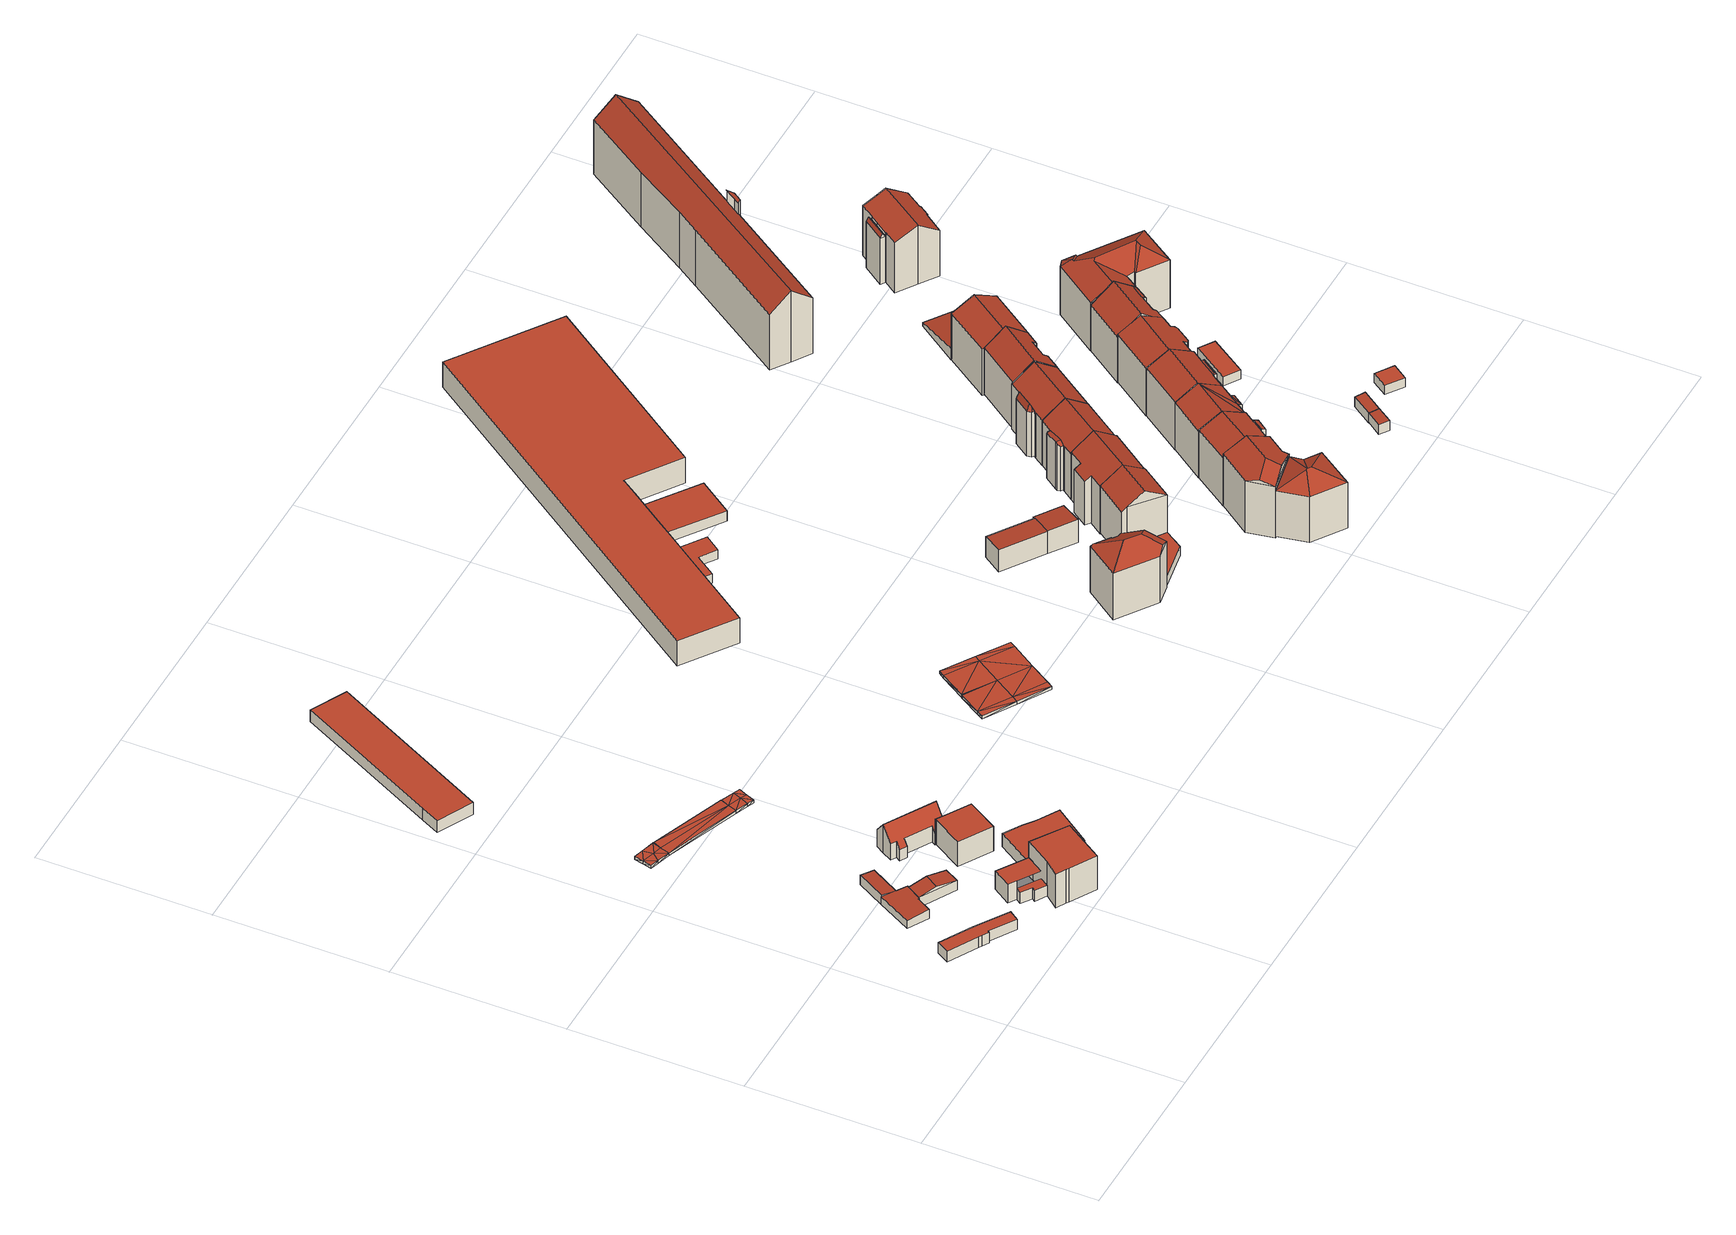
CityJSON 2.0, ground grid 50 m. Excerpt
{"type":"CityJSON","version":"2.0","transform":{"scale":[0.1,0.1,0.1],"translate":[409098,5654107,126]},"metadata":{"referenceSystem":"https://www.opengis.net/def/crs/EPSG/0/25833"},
"CityObjects":{
"building1":{"type":"Building","attributes":{"Dachtyp_tdc":"tdcPolyFlatRoof","Gemeindeschluessel":14612000,"Dachneigung":0,"QualitaetDacherkennung":36,"Geometrietyp2DReferenz":"3000","measuredHeight":3.49,"function":"31001_9998","roofType":"1000"},"geometry":[{"type":"Solid","lod":"2","boundaries":[[[[0,1,2,3]],[[1,4,5,2]],[[4,6,7,5]],[[6,8,9,7]],[[8,10,11,9]],[[10,12,13,11]],[[12,14,15,13]],[[14,16,17,15]],[[16,0,3,17]],[[16,14,12,10,8,6,4,1,0]],[[3,2,5,7,9,11,13,15,17]]]],"semantics":{"surfaces":[{"type":"WallSurface"},{"type":"RoofSurface"},{"type":"GroundSurface"}],"values":[[0,0,0,0,0,0,0,0,0,1,2]]}}]},
"building2":{"type":"Building","attributes":{"Gemeindeschluessel":14612000,"Geometrietyp2DReferenz":"3000","function":"31001_9998","roofType":"9999"},"children":["building2-1","building2-2","building2-3"]},
"building2-1":{"type":"BuildingPart","attributes":{"Dachtyp_tdc":"tdcPolyFlatRoof","Dachneigung":3.62,"QualitaetDacherkennung":80,"Geometrietyp2DReferenz":"3000","measuredHeight":3.06,"roofType":"2100"},"parents":["building2"],"geometry":[{"type":"MultiSurface","lod":"2","boundaries":[[[18,19,20,21,22]],[[19,23,24,20]],[[23,25,26,24]],[[27,28,29,30]],[[28,31,32,29]],[[31,33,34,32]],[[33,35,36,34]],[[35,33,31,28,27,25,23,19,18,37]],[[21,20,24,26,30,29,32,34,36]]],"semantics":{"surfaces":[{"type":"WallSurface"},{"type":"RoofSurface"},{"type":"GroundSurface"}],"values":[0,0,0,0,0,0,0,1,2]}}]},
"building2-2":{"type":"BuildingPart","attributes":{"Dachtyp_tdc":"tdcGableRoof","Dachneigung":10.24,"QualitaetDacherkennung":60,"Geometrietyp2DReferenz":"3000","measuredHeight":4.3,"roofType":"3100"},"parents":["building2"],"geometry":[{"type":"MultiSurface","lod":"2","boundaries":[[[38,39,40,41]],[[39,42,27,30,40]],[[43,38,41,26,25]],[[42,39,44]],[[38,43,45]],[[39,38,45,44]],[[43,42,44,45]],[[41,40,30,26]]],"semantics":{"surfaces":[{"type":"WallSurface"},{"type":"RoofSurface"},{"type":"GroundSurface"}],"values":[0,0,0,0,0,1,1,2]}}]},
"building2-3":{"type":"BuildingPart","attributes":{"Dachtyp_tdc":"tdcPolyFlatRoof","Dachneigung":6.19,"QualitaetDacherkennung":69,"Geometrietyp2DReferenz":"3000","measuredHeight":3.22,"roofType":"2100"},"parents":["building2"],"geometry":[{"type":"MultiSurface","lod":"2","boundaries":[[[46,47,48,49]],[[47,22,21,48]],[[50,46,49,36,35]],[[50,37,22,47,46]],[[49,48,21,36]]],"semantics":{"surfaces":[{"type":"WallSurface"},{"type":"RoofSurface"},{"type":"GroundSurface"}],"values":[0,0,0,1,2]}}]},
"building3":{"type":"Building","attributes":{"Gemeindeschluessel":14612000,"Geometrietyp2DReferenz":"3000","function":"31001_9998","roofType":"9999"},"children":["building3-1","building3-2"]},
"building3-1":{"type":"BuildingPart","attributes":{"Dachtyp_tdc":"tdcPolyFlatRoof","Dachneigung":0,"QualitaetDacherkennung":66,"Geometrietyp2DReferenz":"3000","measuredHeight":6.15,"roofType":"1000"},"parents":["building3"],"geometry":[{"type":"MultiSurface","lod":"2","boundaries":[[[51,52,53,54]],[[52,55,56,53]],[[55,57,58,59,56]],[[60,51,54,61,62]],[[60,57,55,52,51]],[[54,53,56,59,61]]],"semantics":{"surfaces":[{"type":"WallSurface"},{"type":"RoofSurface"},{"type":"GroundSurface"}],"values":[0,0,0,0,1,2]}}]},
"building3-2":{"type":"BuildingPart","attributes":{"Dachtyp_tdc":"tdcPolyFlatRoof","Dachneigung":0,"QualitaetDacherkennung":41,"Geometrietyp2DReferenz":"3000","measuredHeight":3.66,"roofType":"1000"},"parents":["building3"],"geometry":[{"type":"MultiSurface","lod":"2","boundaries":[[[63,64,65,66]],[[64,67,68,65]],[[67,69,70,68]],[[69,62,61,70]],[[58,63,66,59]],[[58,62,69,67,64,63]],[[66,65,68,70,61,59]]],"semantics":{"surfaces":[{"type":"WallSurface"},{"type":"RoofSurface"},{"type":"GroundSurface"}],"values":[0,0,0,0,0,1,2]}}]},
"building4":{"type":"Building","attributes":{"Dachtyp_tdc":"tdcPolyFlatRoof","Gemeindeschluessel":14612000,"Dachneigung":0,"QualitaetDacherkennung":74,"Geometrietyp2DReferenz":"3000","measuredHeight":11.28,"function":"31001_9998","roofType":"1000"},"geometry":[{"type":"Solid","lod":"2","boundaries":[[[[71,72,73,74]],[[72,75,76,73]],[[75,77,78,76]],[[77,79,80,78]],[[79,81,82,80]],[[81,83,84,82]],[[83,71,74,84]],[[83,81,79,77,75,72,71]],[[74,73,76,78,80,82,84]]]],"semantics":{"surfaces":[{"type":"WallSurface"},{"type":"RoofSurface"},{"type":"GroundSurface"}],"values":[[0,0,0,0,0,0,0,1,2]]}}]},
"building5":{"type":"Building","attributes":{"Stand_DGM":"2016","Stand_Basis-DLM":"2021","Gemeindeschluessel":"14612000","ObjektHoehe":1,"Stand_Laserscan":"2016","BodenHoehe":127.12,"Stand_3D-Stadtmodell":"2023","Geometrietyp2DReferenz":2000,"AbsoluteHoehe":128.12,"measuredHeight":1,"function":"53001_1800","roofType":"9999"},"geometry":[{"type":"MultiSurface","lod":"2","boundaries":[[[85,86,87]],[[87,86,88]],[[89,85,87]],[[89,87,90]],[[91,92,90]],[[90,92,89]],[[93,92,94]],[[94,92,91]],[[95,96,93]],[[95,93,94]],[[87,88,97]],[[97,88,98]],[[90,87,97]],[[90,97,99]],[[90,99,100]],[[101,91,102]],[[102,91,90]],[[102,90,103]],[[103,90,100]],[[104,94,105]],[[105,94,91]],[[105,91,101]],[[106,95,104]],[[104,95,94]],[[97,98,107]],[[97,107,108]],[[98,88,109]],[[98,109,107]],[[88,86,110]],[[88,110,109]],[[86,85,111]],[[86,111,110]],[[85,89,112]],[[85,112,111]],[[89,92,113]],[[89,113,112]],[[92,93,114]],[[92,114,113]],[[93,96,115]],[[93,115,114]],[[96,95,116]],[[96,116,115]],[[95,106,117]],[[95,117,116]],[[106,104,118]],[[106,118,117]],[[104,105,119]],[[104,119,118]],[[105,101,120]],[[105,120,119]],[[101,102,121]],[[101,121,120]],[[102,103,122]],[[102,122,121]],[[103,100,123]],[[103,123,122]],[[100,99,124]],[[100,124,123]],[[99,97,108]],[[99,108,124]],[[125,110,111]],[[109,110,125]],[[125,111,112]],[[126,125,112]],[[126,113,127]],[[112,113,126]],[[128,113,114]],[[127,113,128]],[[114,115,116]],[[128,114,116]],[[108,109,125]],[[107,109,108]],[[108,125,126]],[[124,108,126]],[[123,124,126]],[[121,127,120]],[[126,127,121]],[[122,126,121]],[[123,126,122]],[[119,128,118]],[[127,128,119]],[[120,127,119]],[[118,116,117]],[[128,116,118]]],"semantics":{"surfaces":[{"type":"RoofSurface"},{"type":"WallSurface"},{"type":"GroundSurface"}],"values":[0,0,0,0,0,0,0,0,0,0,0,0,0,0,0,0,0,0,0,0,0,0,0,0,1,1,1,1,1,1,1,1,1,1,1,1,1,1,1,1,1,1,1,1,1,1,1,1,1,1,1,1,1,1,1,1,1,1,1,1,2,2,2,2,2,2,2,2,2,2,2,2,2,2,2,2,2,2,2,2,2,2,2,2]}}]},
"building6":{"type":"Building","attributes":{"Dachtyp_tdc":"tdcPolyFlatRoof","Gemeindeschluessel":14612000,"Dachneigung":0,"QualitaetDacherkennung":68,"Geometrietyp2DReferenz":"3000","measuredHeight":8.27,"function":"31001_9998","roofType":"1000"},"geometry":[{"type":"Solid","lod":"2","boundaries":[[[[129,130,131,132]],[[130,133,134,131]],[[133,135,136,134]],[[135,137,138,136]],[[137,139,140,138]],[[139,129,132,140]],[[139,137,135,133,130,129]],[[132,131,134,136,138,140]]]],"semantics":{"surfaces":[{"type":"WallSurface"},{"type":"RoofSurface"},{"type":"GroundSurface"}],"values":[[0,0,0,0,0,0,1,2]]}}]},
"building7":{"type":"Building","attributes":{"Dachtyp_tdc":"tdcGableRoof","Gemeindeschluessel":14612000,"Dachneigung":51.15,"QualitaetDacherkennung":70,"Geometrietyp2DReferenz":"3000","measuredHeight":9.54,"function":"31001_9998","roofType":"3100"},"geometry":[{"type":"Solid","lod":"2","boundaries":[[[[141,142,143,144]],[[142,145,146,143]],[[145,147,148,146]],[[147,149,150,148]],[[149,151,152,150]],[[151,153,154,152]],[[153,155,156,154]],[[155,157,158,156]],[[157,159,160,158]],[[159,161,162,160]],[[161,163,164,162]],[[163,141,144,164]],[[159,157,155,153]],[[153,151,149,147,145,142,141,163,161,159]],[[144,143,146,148,150,152,154,156,158,160,162,164]]]],"semantics":{"surfaces":[{"type":"WallSurface"},{"type":"RoofSurface"},{"type":"GroundSurface"}],"values":[[0,0,0,0,0,0,0,0,0,0,0,0,1,1,2]]}}]},
"building8":{"type":"Building","attributes":{"Dachtyp_tdc":"tdcPolyFlatRoof","Gemeindeschluessel":14612000,"Dachneigung":0,"QualitaetDacherkennung":41,"Geometrietyp2DReferenz":"3000","measuredHeight":4.26,"function":"31001_9998","roofType":"1000"},"geometry":[{"type":"Solid","lod":"2","boundaries":[[[[165,166,167,168]],[[166,169,170,167]],[[169,171,172,170]],[[171,173,174,172]],[[173,175,176,174]],[[175,177,178,176]],[[177,179,180,178]],[[179,165,168,180]],[[179,177,175,173,171,169,166,165]],[[168,167,170,172,174,176,178,180]]]],"semantics":{"surfaces":[{"type":"WallSurface"},{"type":"RoofSurface"},{"type":"GroundSurface"}],"values":[[0,0,0,0,0,0,0,0,1,2]]}}]},
"building9":{"type":"Building","attributes":{"Dachtyp_tdc":"tdcPolyFlatRoof","Gemeindeschluessel":14612000,"Dachneigung":0,"QualitaetDacherkennung":86,"Geometrietyp2DReferenz":"3000","measuredHeight":3.94,"function":"31001_2000","roofType":"1000"},"geometry":[{"type":"Solid","lod":"2","boundaries":[[[[181,182,183,184]],[[182,185,186,183]],[[185,187,188,186]],[[187,189,190,188]],[[189,181,184,190]],[[189,187,185,182,181]],[[184,183,186,188,190]]]],"semantics":{"surfaces":[{"type":"WallSurface"},{"type":"RoofSurface"},{"type":"GroundSurface"}],"values":[[0,0,0,0,0,1,2]]}}]},
"building10":{"type":"Building","attributes":{"Stand_DGM":"2016","Stand_Basis-DLM":"2021","Gemeindeschluessel":"14612000","ObjektHoehe":1,"Stand_Laserscan":"2016","BodenHoehe":132.63,"Stand_3D-Stadtmodell":"2023","Geometrietyp2DReferenz":2000,"AbsoluteHoehe":133.63,"measuredHeight":1,"function":"53001_1800","roofType":"9999"},"geometry":[{"type":"MultiSurface","lod":"2","boundaries":[[[191,192,193]],[[193,192,194]],[[193,194,195]],[[193,195,196]],[[196,195,197]],[[195,198,197]],[[198,195,199]],[[199,195,200]],[[199,200,201]],[[201,200,202]],[[202,200,203]],[[192,204,194]],[[194,204,205]],[[194,205,206]],[[194,206,195]],[[195,206,200]],[[200,206,207]],[[200,207,203]],[[203,207,208]],[[192,191,209]],[[192,209,210]],[[191,193,211]],[[191,211,209]],[[193,196,212]],[[193,212,211]],[[196,197,213]],[[196,213,212]],[[197,198,214]],[[197,214,213]],[[198,199,215]],[[198,215,214]],[[199,201,216]],[[199,216,215]],[[201,202,217]],[[201,217,216]],[[202,203,218]],[[202,218,217]],[[203,208,219]],[[203,219,218]],[[208,220,219]],[[207,206,221]],[[207,221,220]],[[206,205,222]],[[206,222,221]],[[205,204,223]],[[205,223,222]],[[204,192,210]],[[204,210,223]],[[208,207,220]],[[217,224,216]],[[218,224,217]],[[225,223,210]],[[222,223,225]],[[221,222,225]],[[226,221,225]],[[224,221,226]],[[220,221,224]],[[218,220,224]],[[219,220,218]],[[211,210,209]],[[225,210,211]],[[226,225,211]],[[212,226,211]],[[213,226,212]],[[214,226,213]],[[215,226,214]],[[224,226,215]],[[216,224,215]]],"semantics":{"surfaces":[{"type":"RoofSurface"},{"type":"WallSurface"},{"type":"GroundSurface"}],"values":[0,0,0,0,0,0,0,0,0,0,0,0,0,0,0,0,0,0,0,1,1,1,1,1,1,1,1,1,1,1,1,1,1,1,1,1,1,1,1,1,1,1,1,1,1,1,1,1,1,2,2,2,2,2,2,2,2,2,2,2,2,2,2,2,2,2,2,2]}}]},
"building11":{"type":"Building","attributes":{"Dachtyp_tdc":"tdcPolyFlatRoof","Gemeindeschluessel":14612000,"Dachneigung":0,"QualitaetDacherkennung":0,"Geometrietyp2DReferenz":"3000","BezugspunktDach":"2000","measuredHeight":3,"function":"31001_2000"},"geometry":[{"type":"MultiSurface","lod":"2","boundaries":[[[227,228,229,230,231,232]],[[232,231,233,234]],[[231,230,235,233]],[[230,229,236,235]],[[229,228,237,236]],[[228,227,238,237]],[[227,232,234,238]],[[234,233,235,236,237,238]]],"semantics":{"surfaces":[{"type":"RoofSurface"},{"type":"WallSurface"},{"type":"GroundSurface"}],"values":[0,1,1,1,1,1,1,2]}}]},
"building12":{"type":"Building","attributes":{"Dachtyp_tdc":"tdcFreeFormRoof","Gemeindeschluessel":14612000,"Dachneigung":29.49,"QualitaetDacherkennung":58,"Geometrietyp2DReferenz":"3000","measuredHeight":19.28,"function":"31001_9998","roofType":"5000"},"geometry":[{"type":"Solid","lod":"2","boundaries":[[[[239,240,241,242]],[[240,243,244,241]],[[243,245,246,244]],[[245,247,248,246]],[[247,249,250,248]],[[249,251,252,250]],[[251,253,254,252]],[[253,239,242,254]],[[255,239,256,257]],[[258,259,245,243]],[[257,256,253,251,249,247,259,258]],[[240,255,257,258,243]],[[240,239,255]],[[239,253,256]],[[247,245,259]],[[242,241,244,246,248,250,252,254]]]],"semantics":{"surfaces":[{"type":"WallSurface"},{"type":"RoofSurface"},{"type":"GroundSurface"}],"values":[[0,0,0,0,0,0,0,0,1,1,1,1,0,0,0,2]]}}]},
"building13":{"type":"Building","attributes":{"Dachtyp_tdc":"tdcPolyFlatRoof","Gemeindeschluessel":14612000,"Dachneigung":0,"QualitaetDacherkennung":0,"Geometrietyp2DReferenz":"3000","BezugspunktDach":"2000","measuredHeight":3,"function":"31001_9998"},"geometry":[{"type":"MultiSurface","lod":"2","boundaries":[[[260,261,262,263,264,265,266,267]],[[267,266,268,269]],[[266,265,270,268]],[[265,264,271,270]],[[264,263,272,271]],[[263,262,273,272]],[[262,261,274,273]],[[261,260,275,274]],[[260,267,269,275]],[[269,268,270,271,272,273,274,275]]],"semantics":{"surfaces":[{"type":"RoofSurface"},{"type":"WallSurface"},{"type":"GroundSurface"}],"values":[0,1,1,1,1,1,1,1,1,2]}}]},
"building14":{"type":"Building","attributes":{"Dachtyp_tdc":"tdcPolyFlatRoof","Gemeindeschluessel":14612000,"Dachneigung":0,"QualitaetDacherkennung":82,"Geometrietyp2DReferenz":"3000","measuredHeight":3.5,"function":"31001_2000","roofType":"1000"},"geometry":[{"type":"Solid","lod":"2","boundaries":[[[[276,277,278,279]],[[277,280,281,278]],[[280,282,283,281]],[[282,276,279,283]],[[282,280,277,276]],[[279,278,281,283]]]],"semantics":{"surfaces":[{"type":"WallSurface"},{"type":"RoofSurface"},{"type":"GroundSurface"}],"values":[[0,0,0,0,1,2]]}}]},
"building15":{"type":"Building","attributes":{"Gemeindeschluessel":14612000,"Geometrietyp2DReferenz":"3000","function":"31001_9998","roofType":"9999"},"children":["building15-1","building15-2"]},
"building15-1":{"type":"BuildingPart","attributes":{"Dachtyp_tdc":"tdcPolyFlatRoof","Dachneigung":7.39,"QualitaetDacherkennung":69,"Geometrietyp2DReferenz":"3000","measuredHeight":7.69,"roofType":"2100"},"parents":["building15"],"geometry":[{"type":"MultiSurface","lod":"2","boundaries":[[[284,285,286,287]],[[288,284,287,289]],[[285,290,291,292,286]],[[293,288,289,294]],[[288,293,295,290,285,284]],[[287,286,292,294,289]]],"semantics":{"surfaces":[{"type":"WallSurface"},{"type":"RoofSurface"},{"type":"GroundSurface"}],"values":[0,0,0,0,1,2]}}]},
"building15-2":{"type":"BuildingPart","attributes":{"Dachtyp_tdc":"tdcPolyFlatRoof","Dachneigung":5.32,"QualitaetDacherkennung":53,"Geometrietyp2DReferenz":"3000","measuredHeight":7.51,"roofType":"2100"},"parents":["building15"],"geometry":[{"type":"MultiSurface","lod":"2","boundaries":[[[291,296,297,292]],[[296,298,299,297]],[[298,300,293,294,299]],[[298,296,291,295,300]],[[294,292,297,299]]],"semantics":{"surfaces":[{"type":"WallSurface"},{"type":"RoofSurface"},{"type":"GroundSurface"}],"values":[0,0,0,1,2]}}]},
"building16":{"type":"Building","attributes":{"Dachtyp_tdc":"tdcPolyFlatRoof","Gemeindeschluessel":14612000,"Dachneigung":0,"QualitaetDacherkennung":41,"Geometrietyp2DReferenz":"3000","measuredHeight":8.66,"function":"31001_2000","roofType":"1000"},"geometry":[{"type":"Solid","lod":"2","boundaries":[[[[301,302,303,304]],[[302,305,306,303]],[[305,307,308,306]],[[307,309,310,308]],[[309,311,312,310]],[[311,313,314,312]],[[313,315,316,314]],[[315,317,318,316]],[[317,319,320,318]],[[319,301,304,320]],[[319,317,315,313,311,309,307,305,302,301]],[[304,303,306,308,310,312,314,316,318,320]]]],"semantics":{"surfaces":[{"type":"WallSurface"},{"type":"RoofSurface"},{"type":"GroundSurface"}],"values":[[0,0,0,0,0,0,0,0,0,0,1,2]]}}]},
"building17":{"type":"Building","attributes":{"Dachtyp_tdc":"tdcFreeFormRoof","Gemeindeschluessel":14612000,"Dachneigung":33.13,"QualitaetDacherkennung":77,"Geometrietyp2DReferenz":"3000","measuredHeight":20.14,"function":"31001_9998","roofType":"5000"},"geometry":[{"type":"Solid","lod":"2","boundaries":[[[[321,322,323,324]],[[322,325,326,323]],[[325,327,328,326]],[[327,329,330,328]],[[329,321,324,330]],[[331,332,327,325,322]],[[321,329,332,331]],[[329,327,332]],[[322,321,331]],[[324,323,326,328,330]]]],"semantics":{"surfaces":[{"type":"WallSurface"},{"type":"RoofSurface"},{"type":"GroundSurface"}],"values":[[0,0,0,0,0,1,1,0,0,2]]}}]},
"building18":{"type":"Building","attributes":{"Dachtyp_tdc":"tdcFreeFormRoof","Gemeindeschluessel":14612000,"Dachneigung":34.74,"QualitaetDacherkennung":69,"Geometrietyp2DReferenz":"3000","measuredHeight":20.49,"function":"31001_9998","roofType":"5000"},"geometry":[{"type":"Solid","lod":"2","boundaries":[[[[333,334,335,336]],[[334,337,338,335]],[[337,339,340,338]],[[339,341,342,340]],[[341,343,344,342]],[[343,345,346,344]],[[345,347,348,346]],[[347,333,336,348]],[[347,345,349,350]],[[349,343,341,339,337,334,333,350]],[[333,347,350]],[[345,343,349]],[[336,335,338,340,342,344,346,348]]]],"semantics":{"surfaces":[{"type":"WallSurface"},{"type":"RoofSurface"},{"type":"GroundSurface"}],"values":[[0,0,0,0,0,0,0,0,1,1,0,0,2]]}}]},
"building19":{"type":"Building","attributes":{"Dachtyp_tdc":"tdcFreeFormRoof","Gemeindeschluessel":14612000,"Dachneigung":25.48,"QualitaetDacherkennung":66,"Geometrietyp2DReferenz":"3000","measuredHeight":18.56,"function":"31001_9998","roofType":"5000"},"geometry":[{"type":"Solid","lod":"2","boundaries":[[[[351,352,353,354]],[[352,355,356,353]],[[355,357,358,356]],[[357,359,360,358]],[[359,361,362,360]],[[361,351,354,362]],[[363,361,359]],[[364,365,363,359,357]],[[364,357,355]],[[366,365,364,355,352]],[[366,352,351]],[[363,365,366,351,361]],[[354,353,356,358,360,362]]]],"semantics":{"surfaces":[{"type":"WallSurface"},{"type":"RoofSurface"},{"type":"GroundSurface"}],"values":[[0,0,0,0,0,0,1,1,1,1,1,1,2]]}}]},
"building20":{"type":"Building","attributes":{"Dachtyp_tdc":"tdcFreeFormRoof","Gemeindeschluessel":14612000,"Dachneigung":24.56,"QualitaetDacherkennung":57,"Geometrietyp2DReferenz":"3000","measuredHeight":20.69,"function":"31001_9998","roofType":"5000"},"geometry":[{"type":"Solid","lod":"2","boundaries":[[[[367,368,369,370]],[[368,371,372,369]],[[371,373,374,372]],[[373,375,376,374]],[[375,377,378,376]],[[377,367,370,378]],[[373,379,380,381]],[[382,380,379,371,368,367]],[[380,382,377,375,381]],[[375,373,381]],[[373,371,379]],[[367,377,382]],[[370,369,372,374,376,378]]]],"semantics":{"surfaces":[{"type":"WallSurface"},{"type":"RoofSurface"},{"type":"GroundSurface"}],"values":[[0,0,0,0,0,0,1,1,1,0,0,0,2]]}}]},
"building21":{"type":"Building","attributes":{"Gemeindeschluessel":14612000,"Geometrietyp2DReferenz":"3000","function":"31001_9998","roofType":"9999"},"children":["building21-1","building21-2"]},
"building21-1":{"type":"BuildingPart","attributes":{"Dachtyp_tdc":"tdcGableRoof","Dachneigung":35.76,"QualitaetDacherkennung":66,"Geometrietyp2DReferenz":"3000","measuredHeight":19.88,"roofType":"3100"},"parents":["building21"],"geometry":[{"type":"MultiSurface","lod":"2","boundaries":[[[383,384,344,385]],[[384,386,387,344]],[[386,388,387]],[[389,390,391]],[[389,392,393,390]],[[392,394,395,393]],[[394,396,397,395]],[[396,398,346,397]],[[398,383,385,346]],[[394,392,389,399,400,401,386,384,383]],[[383,398,396,394]],[[385,344,387,402,390,393,395,397,346]]],"semantics":{"surfaces":[{"type":"WallSurface"},{"type":"RoofSurface"},{"type":"GroundSurface"}],"values":[0,0,0,0,0,0,0,0,0,1,1,2]}}]},
"building21-2":{"type":"BuildingPart","attributes":{"Dachtyp_tdc":"tdcFreeFormRoof","Dachneigung":10.29,"QualitaetDacherkennung":25,"Geometrietyp2DReferenz":"3000","measuredHeight":15.95,"roofType":"5000"},"parents":["building21"],"geometry":[{"type":"MultiSurface","lod":"2","boundaries":[[[403,404,405,406]],[[404,407,408,405]],[[407,409,410,408]],[[409,411,412,410]],[[411,413,414,412]],[[413,391,390,414]],[[409,407,404,403,388,403,401,415]],[[415,399,391,413,411,409]],[[390,402,406,387,406,405,408,410,412,414]]],"semantics":{"surfaces":[{"type":"WallSurface"},{"type":"RoofSurface"},{"type":"GroundSurface"}],"values":[0,0,0,0,0,0,1,1,2]}}]},
"building22":{"type":"Building","attributes":{"Gemeindeschluessel":14612000,"Geometrietyp2DReferenz":"3000","function":"31001_9998","roofType":"9999"},"children":["building22-1","building22-2"]},
"building22-1":{"type":"BuildingPart","attributes":{"Dachtyp_tdc":"tdcGableRoof","Dachneigung":27.57,"QualitaetDacherkennung":74,"Geometrietyp2DReferenz":"3000","measuredHeight":19.64,"roofType":"3100"},"parents":["building22"],"geometry":[{"type":"MultiSurface","lod":"2","boundaries":[[[416,417,418,419]],[[417,420,421,418]],[[420,422,423,421]],[[422,424,425,423]],[[424,426,427,425]],[[426,428,429,427]],[[428,430,431,429]],[[426,424,422,420]],[[420,417,416,430,428,426]],[[419,418,421,423,425,427,429,431]]],"semantics":{"surfaces":[{"type":"WallSurface"},{"type":"RoofSurface"},{"type":"GroundSurface"}],"values":[0,0,0,0,0,0,0,1,1,2]}}]},
"building22-2":{"type":"BuildingPart","attributes":{"Dachtyp_tdc":"tdcPolyFlatRoof","Dachneigung":27.9,"QualitaetDacherkennung":28,"Geometrietyp2DReferenz":"3000","measuredHeight":16.94,"roofType":"2100"},"parents":["building22"],"geometry":[{"type":"MultiSurface","lod":"2","boundaries":[[[432,433,434,431,430]],[[433,435,436,434]],[[435,437,419,436]],[[437,416,419]],[[435,433,432,437]],[[431,434,436,419]]],"semantics":{"surfaces":[{"type":"WallSurface"},{"type":"RoofSurface"},{"type":"GroundSurface"}],"values":[0,0,0,0,1,2]}}]},
"building23":{"type":"Building","attributes":{"Dachtyp_tdc":"tdcFreeFormRoof","Gemeindeschluessel":14612000,"Dachneigung":28.35,"QualitaetDacherkennung":66,"Geometrietyp2DReferenz":"3000","measuredHeight":19.46,"function":"31001_9998","roofType":"5000"},"geometry":[{"type":"Solid","lod":"2","boundaries":[[[[438,439,440,441]],[[439,442,443,440]],[[442,444,445,443]],[[444,446,447,445]],[[446,448,449,447]],[[448,450,451,449]],[[450,452,453,451]],[[452,438,441,453]],[[454,455,439,438]],[[444,450,448]],[[442,450,444]],[[455,450,442]],[[455,452,450]],[[452,455,454]],[[441,440,443,445,447,449,451,453]],[[446,444,448]],[[438,452,454]],[[442,439,455]]]],"semantics":{"surfaces":[{"type":"WallSurface"},{"type":"RoofSurface"},{"type":"GroundSurface"}],"values":[[0,0,0,0,0,0,0,0,1,1,1,1,1,1,2,1,0,0]]}}]},
"building24":{"type":"Building","attributes":{"Gemeindeschluessel":14612000,"Geometrietyp2DReferenz":"3000","function":"31001_9998","roofType":"9999"},"children":["building24-1","building24-2"]},
"building24-1":{"type":"BuildingPart","attributes":{"Dachtyp_tdc":"tdcGableRoof","Dachneigung":35.67,"QualitaetDacherkennung":68,"Geometrietyp2DReferenz":"3000","measuredHeight":19.92,"roofType":"3100"},"parents":["building24"],"geometry":[{"type":"MultiSurface","lod":"2","boundaries":[[[394,392,456,457]],[[392,458,459,456]],[[458,460,461,462,459]],[[463,464,465]],[[463,466,467,464]],[[466,468,469,467]],[[468,470,471,469]],[[470,472,473,471]],[[472,396,474,473]],[[396,394,457,474]],[[470,468,466,463,460,458,392,394]],[[394,396,472,470]],[[457,456,459,462,475,464,467,469,471,473,474]]],"semantics":{"surfaces":[{"type":"WallSurface"},{"type":"RoofSurface"},{"type":"GroundSurface"}],"values":[0,0,0,0,0,0,0,0,0,0,1,1,2]}}]},
"building24-2":{"type":"BuildingPart","attributes":{"Dachtyp_tdc":"tdcFreeFormRoof","Dachneigung":67.96,"QualitaetDacherkennung":26,"Geometrietyp2DReferenz":"3000","measuredHeight":17.21,"roofType":"5000"},"parents":["building24"],"geometry":[{"type":"MultiSurface","lod":"2","boundaries":[[[476,477,478,475]],[[477,479,480,478]],[[479,481,482,480]],[[481,483,484,482]],[[483,465,464,484]],[[461,485,459,462]],[[465,483,486]],[[483,481,487,486]],[[481,479,488,487]],[[479,477,489,488]],[[477,476,485,461,485,476,489]],[[476,465,486,487,488,489]],[[459,475,478,480,482,484,464,475,459,462]]],"semantics":{"surfaces":[{"type":"WallSurface"},{"type":"RoofSurface"},{"type":"GroundSurface"}],"values":[0,0,0,0,0,0,1,1,1,1,1,1,2]}}]},
"building25":{"type":"Building","attributes":{"Gemeindeschluessel":14612000,"Geometrietyp2DReferenz":"3000","function":"31001_9998","roofType":"9999"},"children":["building25-1","building25-2"]},
"building25-1":{"type":"BuildingPart","attributes":{"Dachtyp_tdc":"tdcGableRoof","Dachneigung":29.19,"QualitaetDacherkennung":77,"Geometrietyp2DReferenz":"3000","measuredHeight":19.78,"roofType":"3100"},"parents":["building25"],"geometry":[{"type":"MultiSurface","lod":"2","boundaries":[[[490,491,492,493]],[[491,494,495,492]],[[494,496,497,495]],[[496,498,499,497]],[[498,500,501,499]],[[500,502,503,501]],[[502,504,505,503]],[[504,506,507,505]],[[506,508,509,507]],[[502,500,498,496]],[[496,494,491,490,510,508,506,504,502]],[[509,511,493,492,495,497,499,501,503,505,507]]],"semantics":{"surfaces":[{"type":"WallSurface"},{"type":"RoofSurface"},{"type":"GroundSurface"}],"values":[0,0,0,0,0,0,0,0,0,1,1,2]}}]},
"building25-2":{"type":"BuildingPart","attributes":{"Dachtyp_tdc":"tdcFreeFormRoof","Dachneigung":41.56,"QualitaetDacherkennung":28,"Geometrietyp2DReferenz":"3000","measuredHeight":16.43,"roofType":"5000"},"parents":["building25"],"geometry":[{"type":"MultiSurface","lod":"2","boundaries":[[[512,513,514,509,508]],[[513,515,516,514]],[[515,517,490,493,516]],[[518,517,515]],[[519,518,515,513]],[[519,513,512,520]],[[518,519,520,517]],[[509,514,516,493,511]]],"semantics":{"surfaces":[{"type":"WallSurface"},{"type":"RoofSurface"},{"type":"GroundSurface"}],"values":[0,0,0,1,1,1,1,2]}}]},
"building26":{"type":"Building","attributes":{"Dachtyp_tdc":"tdcFreeFormRoof","Gemeindeschluessel":14612000,"Dachneigung":37.61,"QualitaetDacherkennung":73,"Geometrietyp2DReferenz":"3000","measuredHeight":20.32,"function":"31001_9998","roofType":"5000"},"geometry":[{"type":"Solid","lod":"2","boundaries":[[[[468,521,522,469]],[[521,523,524,522]],[[523,525,526,524]],[[525,527,528,526]],[[527,529,530,528]],[[529,531,532,530]],[[531,533,473,532]],[[533,468,469,473]],[[534,535,521,468]],[[527,525,523,535,534,533,531,529]],[[468,533,534]],[[523,521,535]],[[469,522,524,526,528,530,532,473]]]],"semantics":{"surfaces":[{"type":"WallSurface"},{"type":"RoofSurface"},{"type":"GroundSurface"}],"values":[[0,0,0,0,0,0,0,0,1,1,0,0,2]]}}]},
"building27":{"type":"Building","attributes":{"Dachtyp_tdc":"tdcPolyFlatRoof","Gemeindeschluessel":14612000,"Dachneigung":3.91,"QualitaetDacherkennung":77,"Geometrietyp2DReferenz":"3000","measuredHeight":3.3,"function":"31001_9998","roofType":"2100"},"geometry":[{"type":"Solid","lod":"2","boundaries":[[[[536,537,538,539]],[[537,540,541,538]],[[540,542,543,541]],[[542,536,539,543]],[[542,540,537,536]],[[539,538,541,543]]]],"semantics":{"surfaces":[{"type":"WallSurface"},{"type":"RoofSurface"},{"type":"GroundSurface"}],"values":[[0,0,0,0,1,2]]}}]},
"building28":{"type":"Building","attributes":{"Dachtyp_tdc":"tdcPolyFlatRoof","Gemeindeschluessel":14612000,"Dachneigung":4.19,"QualitaetDacherkennung":67,"Geometrietyp2DReferenz":"3000","measuredHeight":3.52,"function":"31001_9998","roofType":"2100"},"geometry":[{"type":"Solid","lod":"2","boundaries":[[[[544,545,546,547]],[[545,548,549,546]],[[548,540,550,549]],[[540,544,547,550]],[[540,548,545,544]],[[547,546,549,550]]]],"semantics":{"surfaces":[{"type":"WallSurface"},{"type":"RoofSurface"},{"type":"GroundSurface"}],"values":[[0,0,0,0,1,2]]}}]},
"building29":{"type":"Building","attributes":{"Dachtyp_tdc":"tdcFreeFormRoof","Gemeindeschluessel":14612000,"Dachneigung":27.78,"QualitaetDacherkennung":64,"Geometrietyp2DReferenz":"3000","measuredHeight":19.75,"function":"31001_9998","roofType":"5000"},"geometry":[{"type":"Solid","lod":"2","boundaries":[[[[551,552,553,554]],[[552,555,556,553]],[[555,557,558,556]],[[557,559,560,558]],[[559,561,562,560]],[[561,563,564,562]],[[563,565,566,564]],[[565,567,568,566]],[[567,569,570,568]],[[569,571,572,570]],[[571,551,554,572]],[[573,574,552,551]],[[559,557,555,574,573,571,569,567,565,563,561]],[[551,571,573]],[[555,552,574]],[[554,553,556,558,560,562,564,566,568,570,572]]]],"semantics":{"surfaces":[{"type":"WallSurface"},{"type":"RoofSurface"},{"type":"GroundSurface"}],"values":[[0,0,0,0,0,0,0,0,0,0,0,1,1,0,0,2]]}}]},
"building30":{"type":"Building","attributes":{"Dachtyp_tdc":"tdcGableRoof","Gemeindeschluessel":14612000,"Dachneigung":27.13,"QualitaetDacherkennung":77,"Geometrietyp2DReferenz":"3000","measuredHeight":18.99,"function":"31001_9998","roofType":"3100"},"geometry":[{"type":"Solid","lod":"2","boundaries":[[[[575,576,577,578]],[[576,579,580,577]],[[579,523,581,580]],[[523,582,583,581]],[[582,584,585,583]],[[584,586,587,585]],[[586,575,578,587]],[[582,523,579,576]],[[576,575,586,584,582]],[[578,577,580,581,583,585,587]]]],"semantics":{"surfaces":[{"type":"WallSurface"},{"type":"RoofSurface"},{"type":"GroundSurface"}],"values":[[0,0,0,0,0,0,0,1,1,2]]}}]},
"building31":{"type":"Building","attributes":{"Dachtyp_tdc":"tdcPolyFlatRoof","Gemeindeschluessel":14612000,"Dachneigung":0,"QualitaetDacherkennung":49,"Geometrietyp2DReferenz":"3000","measuredHeight":3.12,"function":"31001_9998","roofType":"1000"},"geometry":[{"type":"Solid","lod":"2","boundaries":[[[[588,589,590,591]],[[589,592,593,590]],[[592,594,595,593]],[[594,588,591,595]],[[594,592,589,588]],[[591,590,593,595]]]],"semantics":{"surfaces":[{"type":"WallSurface"},{"type":"RoofSurface"},{"type":"GroundSurface"}],"values":[[0,0,0,0,1,2]]}}]},
"building32":{"type":"Building","attributes":{"Dachtyp_tdc":"tdcPolyFlatRoof","Gemeindeschluessel":14612000,"Dachneigung":0,"QualitaetDacherkennung":66,"Geometrietyp2DReferenz":"3000","measuredHeight":3.03,"function":"31001_9998","roofType":"1000"},"geometry":[{"type":"Solid","lod":"2","boundaries":[[[[596,597,598,599]],[[597,600,601,598]],[[600,602,603,601]],[[602,596,599,603]],[[602,600,597,596]],[[599,598,601,603]]]],"semantics":{"surfaces":[{"type":"WallSurface"},{"type":"RoofSurface"},{"type":"GroundSurface"}],"values":[[0,0,0,0,1,2]]}}]},
"building33":{"type":"Building","attributes":{"Gemeindeschluessel":14612000,"Geometrietyp2DReferenz":"3000","function":"31001_9998","roofType":"9999"},"children":["building33-1","building33-2"]},
"building33-1":{"type":"BuildingPart","attributes":{"Dachtyp_tdc":"tdcPolyFlatRoof","Dachneigung":36.98,"QualitaetDacherkennung":28,"Geometrietyp2DReferenz":"3000","measuredHeight":16.45,"roofType":"2100"},"parents":["building33"],"geometry":[{"type":"MultiSurface","lod":"2","boundaries":[[[604,605,606,607]],[[608,609,610,611]],[[608,612,613,609]],[[612,604,607,613]],[[612,608,611,605,604]],[[607,606,610,609,613]]],"semantics":{"surfaces":[{"type":"WallSurface"},{"type":"RoofSurface"},{"type":"GroundSurface"}],"values":[0,0,0,0,1,2]}}]},
"building33-2":{"type":"BuildingPart","attributes":{"Dachtyp_tdc":"tdcGableRoof","Dachneigung":36.83,"QualitaetDacherkennung":75,"Geometrietyp2DReferenz":"3000","measuredHeight":20.6,"roofType":"3100"},"parents":["building33"],"geometry":[{"type":"MultiSurface","lod":"2","boundaries":[[[614,615,616,617]],[[615,618,619,616]],[[618,620,621,619]],[[620,622,623,621]],[[622,624,625,623]],[[624,626,627,625]],[[626,628,629,627]],[[628,611,610,629]],[[605,614,617,606]],[[628,626,624,622]],[[622,620,618,615,614,605,611,628]],[[617,616,619,621,623,625,627,629,610,606]]],"semantics":{"surfaces":[{"type":"WallSurface"},{"type":"RoofSurface"},{"type":"GroundSurface"}],"values":[0,0,0,0,0,0,0,0,0,1,1,2]}}]},
"building34":{"type":"Building","attributes":{"Dachtyp_tdc":"tdcPolyFlatRoof","Gemeindeschluessel":14612000,"Dachneigung":10.28,"QualitaetDacherkennung":40,"Geometrietyp2DReferenz":"3000","measuredHeight":3.89,"function":"31001_9998","roofType":"2100"},"geometry":[{"type":"Solid","lod":"2","boundaries":[[[[630,631,632,633]],[[631,634,635,632]],[[634,636,637,635]],[[636,630,633,637]],[[636,634,631,630]],[[633,632,635,637]]]],"semantics":{"surfaces":[{"type":"WallSurface"},{"type":"RoofSurface"},{"type":"GroundSurface"}],"values":[[0,0,0,0,1,2]]}}]},
"building35":{"type":"Building","attributes":{"Dachtyp_tdc":"tdcFreeFormRoof","Gemeindeschluessel":14612000,"Dachneigung":31.53,"QualitaetDacherkennung":40,"Geometrietyp2DReferenz":"3000","measuredHeight":20.58,"function":"31001_9998","roofType":"5000"},"geometry":[{"type":"Solid","lod":"2","boundaries":[[[[638,639,640,641]],[[639,642,643,640]],[[642,644,645,643]],[[644,646,647,645]],[[646,648,649,647]],[[648,650,651,649]],[[650,652,653,651]],[[652,654,655,653]],[[654,656,657,655]],[[656,658,659,657]],[[658,638,641,659]],[[660,661,658,656]],[[662,663,664,660,656,654]],[[665,662,654,652]],[[665,652,650]],[[663,662,665,650,648]],[[666,664,663,648,646]],[[667,666,646,644]],[[668,667,644,642]],[[668,642,639]],[[661,660,664,666,667,668,639,638]],[[661,638,658]],[[641,640,643,645,647,649,651,653,655,657,659]]]],"semantics":{"surfaces":[{"type":"WallSurface"},{"type":"RoofSurface"},{"type":"GroundSurface"}],"values":[[0,0,0,0,0,0,0,0,0,0,0,1,1,1,1,1,1,1,1,1,1,0,2]]}}]},
"building36":{"type":"Building","attributes":{"Gemeindeschluessel":14612000,"Geometrietyp2DReferenz":"3000","function":"31001_9998","roofType":"9999"},"children":["building36-1","building36-2"]},
"building36-1":{"type":"BuildingPart","attributes":{"Dachtyp_tdc":"tdcGableRoof","Dachneigung":39.2,"QualitaetDacherkennung":54,"Geometrietyp2DReferenz":"3000","measuredHeight":24.01,"roofType":"3100"},"parents":["building36"],"geometry":[{"type":"MultiSurface","lod":"2","boundaries":[[[669,670,671,672]],[[670,673,674,671]],[[673,675,676,674]],[[675,677,678,676]],[[677,679,680,678]],[[679,681,682,680]],[[681,683,684,682]],[[683,685,686,684]],[[685,687,688,686]],[[687,689,690,688]],[[685,683,681,679,677,675,673]],[[673,670,669,691,692,689,687,685]],[[693,694,672,671,674,676,678,680,682,684,686,688,690]]],"semantics":{"surfaces":[{"type":"WallSurface"},{"type":"RoofSurface"},{"type":"GroundSurface"}],"values":[0,0,0,0,0,0,0,0,0,0,1,1,2]}}]},
"building36-2":{"type":"BuildingPart","attributes":{"Dachtyp_tdc":"tdcPolyFlatRoof","Dachneigung":24.27,"QualitaetDacherkennung":21,"Geometrietyp2DReferenz":"3000","measuredHeight":22.5,"roofType":"2100"},"parents":["building36"],"geometry":[{"type":"MultiSurface","lod":"2","boundaries":[[[695,696,669,672,697]],[[698,699,700,690,689]],[[699,695,697,700]],[[699,698,701,702,696,695]],[[697,672,694,693,690,700]]],"semantics":{"surfaces":[{"type":"WallSurface"},{"type":"RoofSurface"},{"type":"GroundSurface"}],"values":[0,0,0,1,2]}}]},
"building37":{"type":"Building","attributes":{"Gemeindeschluessel":14612000,"Geometrietyp2DReferenz":"3000","function":"31001_9998","roofType":"9999"},"children":["building37-1","building37-2"]},
"building37-1":{"type":"BuildingPart","attributes":{"Dachtyp_tdc":"tdcGableRoof","Dachneigung":33.91,"QualitaetDacherkennung":51,"Geometrietyp2DReferenz":"3000","measuredHeight":19.78,"roofType":"3100"},"parents":["building37"],"geometry":[{"type":"MultiSurface","lod":"2","boundaries":[[[703,704,705,706]],[[704,707,708,705]],[[707,709,710,708]],[[709,711,712,710]],[[711,713,714,712]],[[713,715,716,714]],[[715,717,718,719,716]],[[720,721,722]],[[720,723,724,721]],[[723,725,726,724]],[[725,727,728,726]],[[727,729,730,728]],[[729,731,732,730]],[[731,733,734,732]],[[733,703,706,734]],[[729,727,725,723,720,717,715,713,711]],[[711,709,707,704,703,733,731,729]],[[706,705,708,710,712,714,716,719,721,724,726,728,730,732,734]]],"semantics":{"surfaces":[{"type":"WallSurface"},{"type":"RoofSurface"},{"type":"GroundSurface"}],"values":[0,0,0,0,0,0,0,0,0,0,0,0,0,0,0,1,1,2]}}]},
"building37-2":{"type":"BuildingPart","attributes":{"Dachtyp_tdc":"tdcFreeFormRoof","Dachneigung":58.85,"QualitaetDacherkennung":13,"Geometrietyp2DReferenz":"3000","measuredHeight":16.94,"roofType":"5000"},"parents":["building37"],"geometry":[{"type":"MultiSurface","lod":"2","boundaries":[[[735,736,737,738]],[[736,739,740,737]],[[739,722,721,740]],[[718,735,738,719]],[[741,742,736,735,743]],[[743,718,722,741]],[[739,742,741,722]],[[736,742,739]],[[718,743,735]],[[738,737,740,721,719]]],"semantics":{"surfaces":[{"type":"WallSurface"},{"type":"RoofSurface"},{"type":"GroundSurface"}],"values":[0,0,0,0,1,1,0,0,0,2]}}]}
},
"vertices":[
[245,170,56],[227,181,56],[227,181,21],[245,170,21],[217,186,56],[217,186,21],[132,234,56],[132,234,21],[153,270,56],[153,270,21],[247,216,56],[247,216,21],[340,156,56],[340,156,21],[321,128,56],[321,128,21],[248,175,56],[248,175,21],
[295,457,47],[322,438,49],[322,438,18],[295,457,18],[295,457,46],[318,433,49],[318,433,18],[318,432,49],[318,432,18],[292,391,48],[290,392,48],[290,392,18],[292,391,18],[265,349,48],[265,349,18],[206,383,44],[206,383,18],[260,482,44],[260,482,18],[291,460,46],
[418,375,50],[394,333,50],[394,333,18],[418,375,18],[292,391,51],[318,432,51],[340,364,61],[365,405,61],
[305,563,50],[342,542,46],[342,542,18],[305,563,18],[260,482,50],
[396,192,89],[430,243,89],[430,243,27],[396,192,27],[513,189,89],[513,189,27],[480,137,89],[480,137,64],[480,137,27],[419,177,89],[419,177,27],[419,177,64],
[463,113,64],[432,133,64],[432,133,27],[463,113,27],[438,142,64],[438,142,27],[409,162,64],[409,162,27],
[430,72,143],[463,113,143],[463,113,30],[430,72,30],[513,189,143],[513,189,30],[614,123,143],[614,123,30],[539,8,143],[539,8,30],[465,51,143],[465,51,30],[458,56,143],[458,56,30],
[456,953,21],[475,946,21],[467,979,21],[485,971,21],[419,968,21],[429,994,21],[208,1078,21],[200,1051,21],[162,1063,21],[181,1085,21],[143,1096,21],[136,1070,21],[477,1004,21],[496,996,21],[440,1019,21],[440,1020,21],[217,1104,21],[218,1103,21],[439,1020,21],[177,1116,21],[215,1104,21],[149,1123,21],[496,996,11],[477,1004,11],[485,971,11],[475,946,11],[456,953,11],[419,968,11],[200,1051,11],[162,1063,11],[136,1070,11],[143,1096,11],[149,1123,11],[177,1116,11],[215,1104,11],[217,1104,11],[218,1103,11],[439,1020,11],[440,1020,11],[440,1019,11],[467,979,11],[429,994,11],[208,1078,11],[181,1085,11],
[467,367,110],[517,451,110],[517,451,27],[467,367,27],[520,456,110],[520,456,27],[549,438,110],[549,438,27],[613,399,110],[613,399,27],[560,311,110],[560,311,27],
[527,468,77],[453,511,77],[453,511,23],[527,468,23],[446,499,59],[446,499,23],[426,510,59],[426,510,23],[433,523,77],[433,523,23],[418,532,77],[418,532,23],[435,561,119],[435,561,23],[450,586,80],[450,586,23],[589,503,80],[589,503,23],[574,479,119],[574,479,23],[549,438,59],[549,438,23],[520,456,60],[520,456,23],
[513,189,72],[583,297,72],[583,297,29],[513,189,29],[635,266,72],[635,266,29],[661,246,72],[661,246,29],[669,241,72],[669,241,29],[728,206,72],[728,206,29],[651,98,72],[651,98,29],[614,123,72],[614,123,29],
[109,1559,67],[6,1611,67],[6,1611,27],[109,1559,27],[33,1665,67],[33,1665,27],[247,2086,67],[247,2086,27],[351,2033,67],[351,2033,27],
[961,538,76],[1050,483,76],[972,555,76],[1061,500,76],[1100,563,76],[1010,618,76],[1011,618,76],[1011,619,76],[1012,620,76],[1147,636,76],[1059,693,76],[1070,710,76],[1158,653,76],[1140,428,76],[1150,445,76],[1189,507,76],[1236,579,76],[1246,596,76],[961,538,66],[1050,483,66],[972,555,66],[1010,618,66],[1011,618,66],[1011,619,66],[1012,620,66],[1059,693,66],[1070,710,66],[1158,653,66],[1246,596,66],[1236,579,66],[1189,507,66],[1150,445,66],[1140,428,66],[1147,636,66],[1061,500,66],[1100,563,66],
[1216,1542,44],[1141,1435,44],[1183,1406,44],[1225,1467,44],[1272,1434,44],[1305,1480,44],[1272,1434,14],[1305,1480,14],[1225,1467,14],[1183,1406,14],[1141,1435,14],[1216,1542,14],
[1647,350,194],[1587,339,195],[1587,339,38],[1647,350,38],[1476,418,195],[1476,418,38],[1546,517,192],[1546,517,38],[1595,482,197],[1595,482,38],[1592,477,200],[1592,477,38],[1606,467,200],[1606,467,38],[1625,470,192],[1625,470,38],[1617,345,207],[1636,408,218],[1607,402,231],[1566,432,231],[1553,512,197],
[1647,350,72],[1767,371,72],[1802,424,72],[1707,491,72],[1697,476,72],[1685,474,72],[1684,481,72],[1625,470,72],[1684,481,42],[1625,470,42],[1685,474,42],[1697,476,42],[1707,491,42],[1802,424,42],[1767,371,42],[1647,350,42],
[1482,1576,49],[1412,1476,49],[1412,1476,14],[1482,1576,14],[1250,1592,49],[1250,1592,14],[1320,1692,49],[1320,1692,14],
[1750,691,102],[1707,629,112],[1707,629,35],[1750,691,35],[1677,741,102],[1677,741,35],[1634,679,112],[1634,679,110],[1634,679,35],[1672,734,103],[1672,734,35],[1662,719,106],
[1516,761,110],[1516,761,35],[1554,815,104],[1554,815,35],[1672,734,104],
[1351,1737,99],[1320,1692,99],[1320,1692,13],[1351,1737,13],[1250,1592,99],[1250,1592,13],[1216,1542,99],[1216,1542,13],[1141,1435,99],[1141,1435,13],[1007,1244,99],[1007,1244,13],[859,1348,99],[859,1348,13],[1559,2349,99],[1559,2349,13],[1853,2144,99],[1853,2144,13],[1498,1635,99],[1498,1635,13],
[1802,424,199],[1707,491,208],[1707,491,39],[1802,424,39],[1694,500,197],[1694,500,39],[1760,593,198],[1760,593,39],[1868,518,198],[1868,518,39],[1748,462,241],[1814,555,241],
[1760,593,194],[1788,632,194],[1788,632,35],[1760,593,35],[1773,643,181],[1773,643,35],[1804,688,181],[1804,688,35],[1819,677,194],[1819,677,35],[1847,717,194],[1847,717,35],[1956,641,193],[1956,641,35],[1868,518,194],[1868,518,35],[1901,679,240],[1815,555,240],
[2065,208,203],[2072,170,203],[2072,170,49],[2065,208,49],[2115,140,203],[2115,140,49],[2040,31,203],[2040,31,49],[1948,93,203],[1948,93,49],[1932,182,203],[1932,182,49],[2006,131,234],[2022,123,235],[2012,130,235],[2012,131,235],
[2097,278,218],[2061,227,218],[2061,227,43],[2097,278,43],[2065,208,211],[2065,208,43],[1932,182,216],[1932,182,43],[1917,260,218],[1917,260,43],[1986,356,218],[1986,356,43],[1994,195,235],[1986,236,250],[1924,223,230],[2042,317,250],
[1902,679,234],[1847,717,186],[1902,679,35],[1866,744,186],[1866,744,35],[1866,744,180],[1908,805,186],[1908,805,35],[1908,805,185],[1933,840,186],[1933,840,35],[1987,802,234],[1987,802,35],[2041,764,186],[2041,764,35],[1956,641,186],[1905,800,186],[1878,761,186],[1871,751,186],[1878,761,35],
[1870,750,185],[1864,754,185],[1864,754,35],[1870,750,35],[1862,764,190],[1862,764,35],[1866,770,194],[1866,770,35],[1893,808,186],[1893,808,35],[1902,809,185],[1902,809,35],[1878,761,194],
[2122,313,202],[2097,278,202],[2097,278,41],[2122,313,41],[2042,317,237],[2042,317,41],[1986,356,202],[1986,356,41],[2058,459,201],[2058,459,41],[2114,420,237],[2114,420,41],[2169,381,202],[2169,381,41],[2145,347,202],[2145,347,41],
[2145,347,210],[2156,339,203],[2156,339,41],[2132,306,203],[2132,306,41],[2122,313,210],
[2058,459,197],[2129,561,197],[2129,561,39],[2058,459,39],[2241,483,197],[2241,483,39],[2217,449,197],[2217,449,39],[2228,442,190],[2228,442,39],[2204,408,190],[2204,408,39],[2194,416,197],[2194,416,39],[2169,381,197],[2169,381,39],[2114,420,234],[2185,522,234],
[1933,840,34],[1987,802,34],[1951,867,186],[1951,867,34],[1951,866,186],[1951,866,164],[1951,866,34],[1999,934,186],[1999,934,34],[1999,934,185],[2024,971,186],[2024,971,34],[2027,969,189],[2027,969,34],[2078,933,234],[2078,933,34],[2132,895,186],[2132,895,34],[2041,764,34],[1956,873,34],
[1956,873,185],[1950,878,185],[1950,878,34],[1947,891,185],[1947,891,34],[1979,936,185],[1979,936,34],[1991,939,185],[1991,939,34],[1951,867,165],[1990,932,201],[1984,929,206],[1957,889,206],[1955,881,199],
[2267,519,196],[2266,520,196],[2266,520,37],[2267,519,37],[2241,483,196],[2241,483,37],[2184,523,235],[2184,523,37],[2129,561,198],[2129,561,37],[2216,684,198],[2216,684,37],[2271,645,235],[2271,645,37],[2323,609,200],[2323,609,37],[2328,605,196],[2328,605,37],[2304,571,196],[2304,571,37],[2303,571,196],[2303,571,37],
[2304,571,198],[2310,566,198],[2310,566,37],[2274,514,198],[2274,514,37],[2267,519,198],[2273,520,202],[2304,565,201],[2303,571,198],
[2114,1092,189],[2114,1092,34],[2217,1019,188],[2217,1019,34],[2190,981,188],[2190,981,34],[2180,988,197],[2180,988,34],[2149,943,197],[2149,943,34],[2160,935,187],[2160,935,34],[2132,895,187],[2079,933,237],[2165,1056,237],
[2414,94,91],[2388,112,89],[2388,112,58],[2414,94,58],[2419,156,88],[2419,156,58],[2444,138,91],[2444,138,58],
[2459,215,88],[2485,197,91],[2485,197,55],[2459,215,55],[2444,138,90],[2444,138,55],[2419,156,55],
[2216,684,197],[2302,806,197],[2302,806,35],[2216,684,35],[2409,732,198],[2409,732,35],[2405,726,198],[2405,726,35],[2387,700,198],[2387,700,35],[2397,692,191],[2397,692,35],[2398,684,188],[2398,684,35],[2367,639,188],[2367,639,35],[2358,636,191],[2358,636,35],[2348,644,198],[2348,644,35],[2323,609,198],[2323,609,35],[2270,646,232],[2356,768,232],
[2200,1226,187],[2255,1188,221],[2255,1188,31],[2200,1226,31],[2309,1151,188],[2309,1151,31],[2217,1019,31],[2164,1057,221],[2164,1057,31],[2114,1092,190],[2114,1092,31],[2109,1095,187],[2109,1095,31],
[2534,166,86],[2564,211,86],[2564,211,55],[2534,166,55],[2614,177,86],[2614,177,55],[2583,132,86],[2583,132,55],
[2403,558,68],[2474,665,68],[2474,665,37],[2403,558,37],[2517,636,68],[2517,636,37],[2446,529,68],[2446,529,37],
[2468,807,187],[2458,814,196],[2458,814,32],[2468,807,32],[2491,848,190],[2491,848,32],[2485,853,32],[2485,853,196],[2494,846,187],[2494,846,32],
[2428,769,196],[2437,763,187],[2437,763,32],[2428,769,32],[2414,728,187],[2414,728,32],[2409,732,191],[2409,732,32],[2358,767,238],[2358,767,32],[2302,806,186],[2302,806,32],[2383,922,187],[2383,922,32],[2439,884,238],[2439,884,32],
[2200,1226,68],[2285,1348,41],[2285,1348,29],[2200,1226,29],[2391,1274,41],[2391,1274,29],[2309,1151,68],[2309,1151,29],
[2383,922,193],[2475,1053,193],[2475,1053,31],[2383,922,31],[2498,1060,193],[2498,1060,31],[2532,1036,193],[2532,1036,31],[2530,1032,193],[2530,1032,31],[2692,921,193],[2692,921,31],[2619,813,193],[2619,813,31],[2536,870,193],[2536,870,31],[2538,874,193],[2538,874,31],[2515,884,193],[2515,884,31],[2491,848,193],[2491,848,31],[2491,964,233],[2437,885,233],[2612,905,228],[2612,906,229],[2501,966,237],[2604,890,227],[2491,1021,212],[2493,1026,212],[2493,1029,211],
[2307,1878,186],[2097,1567,189],[2097,1567,0],[2307,1878,0],[2045,1603,240],[2045,1603,0],[1994,1638,186],[1994,1638,0],[2201,1947,188],[2201,1947,0],[2245,2014,188],[2245,2014,0],[2342,2170,183],[2342,2170,0],[2473,2367,183],[2473,2367,0],[2527,2331,240],[2527,2331,0],[2582,2294,186],[2582,2294,0],[2337,1924,186],[2337,1924,0],[2304,1878,187],[2337,1927,187],[2337,1927,0],[2304,1878,0],
[2324,1881,219],[2307,1878,224],[2324,1881,0],[2337,1924,224],[2341,1907,219],[2341,1907,0],[2337,1927,225],[2304,1878,225],
[2543,1479,178],[2522,1449,178],[2522,1449,26],[2543,1479,26],[2519,1451,181],[2519,1451,26],[2478,1394,181],[2478,1394,26],[2427,1430,224],[2427,1430,26],[2371,1469,194],[2371,1469,26],[2398,1507,194],[2398,1507,26],[2397,1507,194],[2397,1507,182],[2397,1507,26],[2439,1567,194],[2439,1567,26],[2439,1567,182],[2463,1602,194],[2463,1602,26],[2465,1604,194],[2465,1604,26],[2498,1581,212],[2498,1581,26],[2520,1566,224],[2520,1566,26],[2572,1530,181],[2572,1530,26],[2540,1481,180],[2540,1481,26],
[2384,1516,182],[2426,1576,182],[2426,1576,26],[2384,1516,26],[2429,1574,182],[2429,1574,26],[2432,1572,195],[2429,1574,188],[2391,1512,195]
]}
